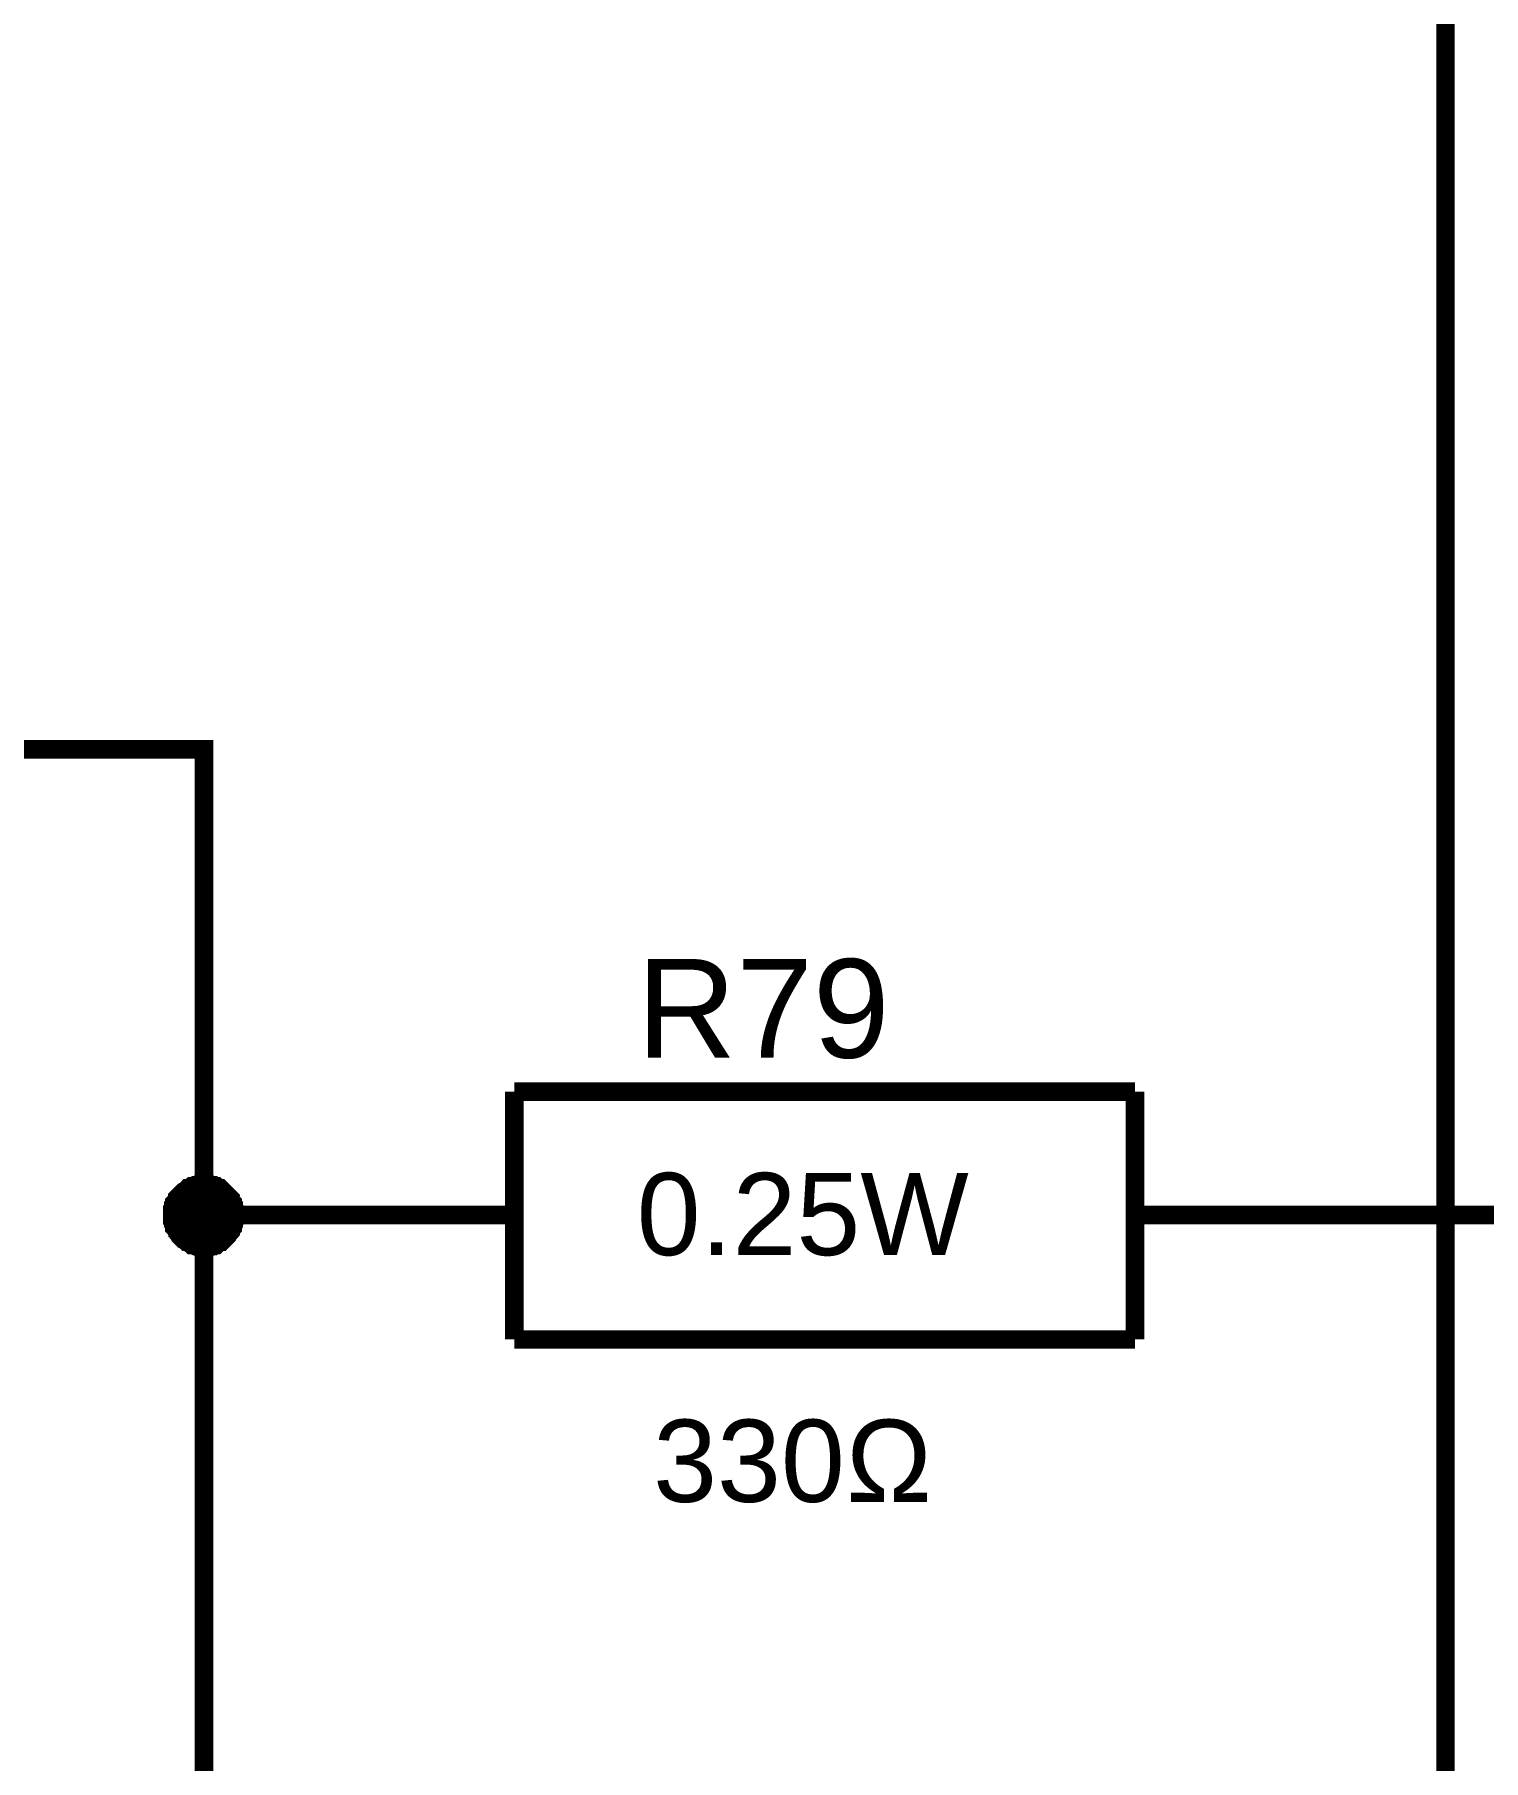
# Model space of a CAD drawing. Header units: millimetres. Extents: x -2024 to 917, y -725 to 13.
# Drawn here: x 406.88 to 430.22, y -280.07 to -252.27 of the extents above; entities that cross this region are included whole.
import ezdxf

# ---------------------------------------------------------------- set-up
doc = ezdxf.new("R2010")
doc.units = ezdxf.units.MM
doc.layers.add('Sheet', color=255, linetype='Continuous')
doc.styles.get("Standard").update_dxf_attribs({"font": 'arial.ttf'})

msp = doc.modelspace()

# ---------------------------------------------------------------- linework, layer by layer
at = {"layer": 'Sheet'}
for points, const_width in [([(429.607, -241.294), (429.607, -281.284), (429.607, -283.784)], 0.3), ([(402.115, -263.781), (409.613, -263.781), (409.613, -271.283)], 0.3), ([(414.612, -269.295), (414.612, -273.286)], 0.3), ([(414.612, -269.295), (424.608, -269.295)], 0.3), ([(424.608, -269.295), (424.608, -273.286)], 0.3), ([(409.1, -271.283), (409.1, -271.249), (409.1, -271.233), (409.1, -271.2), (409.117, -271.183), (409.117, -271.15), (409.117, -271.133), (409.133, -271.117), (409.133, -271.084), (409.15, -271.067), (409.166, -271.051), (409.183, -271.018), (409.183, -271.001), (409.199, -270.984), (409.216, -270.968), (409.232, -270.951), (409.249, -270.935), (409.266, -270.918), (409.282, -270.902), (409.315, -270.885), (409.332, -270.869), (409.348, -270.852), (409.365, -270.852), (409.398, -270.835), (409.415, -270.819), (409.431, -270.819), (409.464, -270.802), (409.481, -270.802), (409.514, -270.802), (409.53, -270.786), (409.563, -270.786), (409.58, -270.786), (409.613, -270.786)], 0.3), ([(409.1, -271.283), (409.1, -271.249), (409.1, -271.233), (409.1, -271.2), (409.117, -271.183), (409.117, -271.15), (409.117, -271.133), (409.133, -271.117), (409.133, -271.084), (409.15, -271.067), (409.166, -271.051), (409.183, -271.018), (409.183, -271.001), (409.199, -270.984), (409.216, -270.968), (409.232, -270.951), (409.249, -270.935), (409.266, -270.918), (409.282, -270.902), (409.315, -270.885), (409.332, -270.869), (409.348, -270.852), (409.365, -270.852), (409.398, -270.835), (409.415, -270.819), (409.431, -270.819), (409.464, -270.802), (409.481, -270.802), (409.514, -270.802), (409.53, -270.786), (409.563, -270.786), (409.58, -270.786), (409.613, -270.786)], 0.3), ([(409.1, -271.283), (409.1, -271.249), (409.1, -271.233), (409.1, -271.2), (409.117, -271.183), (409.117, -271.15), (409.117, -271.133), (409.133, -271.117), (409.133, -271.084), (409.15, -271.067), (409.166, -271.051), (409.183, -271.018), (409.183, -271.001), (409.199, -270.984), (409.216, -270.968), (409.232, -270.951), (409.249, -270.935), (409.266, -270.918), (409.282, -270.902), (409.315, -270.885), (409.332, -270.869), (409.348, -270.852), (409.365, -270.852), (409.398, -270.835), (409.415, -270.819), (409.431, -270.819), (409.464, -270.802), (409.481, -270.802), (409.514, -270.802), (409.53, -270.786), (409.563, -270.786), (409.58, -270.786), (409.613, -270.786)], 0.3), ([(409.1, -271.283), (409.1, -271.249), (409.1, -271.233), (409.1, -271.2), (409.117, -271.183), (409.117, -271.15), (409.117, -271.133), (409.133, -271.117), (409.133, -271.084), (409.15, -271.067), (409.166, -271.051), (409.183, -271.018), (409.183, -271.001), (409.199, -270.984), (409.216, -270.968), (409.232, -270.951), (409.249, -270.935), (409.266, -270.918), (409.282, -270.902), (409.315, -270.885), (409.332, -270.869), (409.348, -270.852), (409.365, -270.852), (409.398, -270.835), (409.415, -270.819), (409.431, -270.819), (409.464, -270.802), (409.481, -270.802), (409.514, -270.802), (409.53, -270.786), (409.563, -270.786), (409.58, -270.786), (409.613, -270.786)], 0.3), ([(409.613, -270.786), (409.613, -270.786)], 0.3), ([(409.613, -270.786), (409.646, -270.786), (409.663, -270.786), (409.696, -270.786), (409.712, -270.802), (409.746, -270.802), (409.762, -270.802), (409.779, -270.819), (409.812, -270.819), (409.828, -270.835), (409.845, -270.852), (409.878, -270.852), (409.895, -270.869), (409.911, -270.885), (409.928, -270.902), (409.944, -270.918), (409.961, -270.935), (409.977, -270.951), (409.994, -270.968), (410.01, -270.984), (410.027, -271.001), (410.043, -271.018), (410.043, -271.051), (410.06, -271.067), (410.077, -271.084), (410.077, -271.117), (410.093, -271.133), (410.093, -271.15), (410.093, -271.183), (410.11, -271.2), (410.11, -271.233), (410.11, -271.249), (410.11, -271.283)], 0.3), ([(409.613, -270.786), (409.613, -270.786)], 0.3), ([(409.613, -270.786), (409.646, -270.786), (409.663, -270.786), (409.696, -270.786), (409.712, -270.802), (409.746, -270.802), (409.762, -270.802), (409.779, -270.819), (409.812, -270.819), (409.828, -270.835), (409.845, -270.852), (409.878, -270.852), (409.895, -270.869), (409.911, -270.885), (409.928, -270.902), (409.944, -270.918), (409.961, -270.935), (409.977, -270.951), (409.994, -270.968), (410.01, -270.984), (410.027, -271.001), (410.043, -271.018), (410.043, -271.051), (410.06, -271.067), (410.077, -271.084), (410.077, -271.117), (410.093, -271.133), (410.093, -271.15), (410.093, -271.183), (410.11, -271.2), (410.11, -271.233), (410.11, -271.249), (410.11, -271.283)], 0.3), ([(409.613, -270.786), (409.613, -270.786)], 0.3), ([(409.613, -270.786), (409.646, -270.786), (409.663, -270.786), (409.696, -270.786), (409.712, -270.802), (409.746, -270.802), (409.762, -270.802), (409.779, -270.819), (409.812, -270.819), (409.828, -270.835), (409.845, -270.852), (409.878, -270.852), (409.895, -270.869), (409.911, -270.885), (409.928, -270.902), (409.944, -270.918), (409.961, -270.935), (409.977, -270.951), (409.994, -270.968), (410.01, -270.984), (410.027, -271.001), (410.043, -271.018), (410.043, -271.051), (410.06, -271.067), (410.077, -271.084), (410.077, -271.117), (410.093, -271.133), (410.093, -271.15), (410.093, -271.183), (410.11, -271.2), (410.11, -271.233), (410.11, -271.249), (410.11, -271.283)], 0.3), ([(409.613, -270.786), (409.613, -270.786)], 0.3), ([(409.613, -270.786), (409.646, -270.786), (409.663, -270.786), (409.696, -270.786), (409.712, -270.802), (409.746, -270.802), (409.762, -270.802), (409.779, -270.819), (409.812, -270.819), (409.828, -270.835), (409.845, -270.852), (409.878, -270.852), (409.895, -270.869), (409.911, -270.885), (409.928, -270.902), (409.944, -270.918), (409.961, -270.935), (409.977, -270.951), (409.994, -270.968), (410.01, -270.984), (410.027, -271.001), (410.043, -271.018), (410.043, -271.051), (410.06, -271.067), (410.077, -271.084), (410.077, -271.117), (410.093, -271.133), (410.093, -271.15), (410.093, -271.183), (410.11, -271.2), (410.11, -271.233), (410.11, -271.249), (410.11, -271.283)], 0.3), ([(409.1, -271.283), (409.1, -271.249), (409.1, -271.233), (409.1, -271.2), (409.117, -271.183), (409.117, -271.15), (409.117, -271.133), (409.133, -271.117), (409.133, -271.084), (409.15, -271.067), (409.166, -271.051), (409.183, -271.018), (409.183, -271.001), (409.199, -270.984), (409.216, -270.968), (409.232, -270.951), (409.249, -270.935), (409.266, -270.918), (409.282, -270.902), (409.315, -270.885), (409.332, -270.869), (409.348, -270.852), (409.365, -270.852), (409.398, -270.835), (409.415, -270.819), (409.431, -270.819), (409.464, -270.802), (409.481, -270.802), (409.514, -270.802), (409.53, -270.786), (409.563, -270.786), (409.58, -270.786), (409.613, -270.786)], 0.0991), ([(409.1, -271.283), (409.1, -271.249), (409.1, -271.233), (409.1, -271.2), (409.117, -271.183), (409.117, -271.15), (409.117, -271.133), (409.133, -271.117), (409.133, -271.084), (409.15, -271.067), (409.166, -271.051), (409.183, -271.018), (409.183, -271.001), (409.199, -270.984), (409.216, -270.968), (409.232, -270.951), (409.249, -270.935), (409.266, -270.918), (409.282, -270.902), (409.315, -270.885), (409.332, -270.869), (409.348, -270.852), (409.365, -270.852), (409.398, -270.835), (409.415, -270.819), (409.431, -270.819), (409.464, -270.802), (409.481, -270.802), (409.514, -270.802), (409.53, -270.786), (409.563, -270.786), (409.58, -270.786), (409.613, -270.786)], 0.0991), ([(409.1, -271.283), (409.1, -271.249), (409.1, -271.233), (409.1, -271.2), (409.117, -271.183), (409.117, -271.15), (409.117, -271.133), (409.133, -271.117), (409.133, -271.084), (409.15, -271.067), (409.166, -271.051), (409.183, -271.018), (409.183, -271.001), (409.199, -270.984), (409.216, -270.968), (409.232, -270.951), (409.249, -270.935), (409.266, -270.918), (409.282, -270.902), (409.315, -270.885), (409.332, -270.869), (409.348, -270.852), (409.365, -270.852), (409.398, -270.835), (409.415, -270.819), (409.431, -270.819), (409.464, -270.802), (409.481, -270.802), (409.514, -270.802), (409.53, -270.786), (409.563, -270.786), (409.58, -270.786), (409.613, -270.786)], 0.0991), ([(409.1, -271.283), (409.1, -271.249), (409.1, -271.233), (409.1, -271.2), (409.117, -271.183), (409.117, -271.15), (409.117, -271.133), (409.133, -271.117), (409.133, -271.084), (409.15, -271.067), (409.166, -271.051), (409.183, -271.018), (409.183, -271.001), (409.199, -270.984), (409.216, -270.968), (409.232, -270.951), (409.249, -270.935), (409.266, -270.918), (409.282, -270.902), (409.315, -270.885), (409.332, -270.869), (409.348, -270.852), (409.365, -270.852), (409.398, -270.835), (409.415, -270.819), (409.431, -270.819), (409.464, -270.802), (409.481, -270.802), (409.514, -270.802), (409.53, -270.786), (409.563, -270.786), (409.58, -270.786), (409.613, -270.786)], 0.0991), ([(409.613, -270.786), (409.613, -270.786)], 0.0991), ([(409.613, -270.786), (409.646, -270.786), (409.663, -270.786), (409.696, -270.786), (409.712, -270.802), (409.746, -270.802), (409.762, -270.802), (409.779, -270.819), (409.812, -270.819), (409.828, -270.835), (409.845, -270.852), (409.878, -270.852), (409.895, -270.869), (409.911, -270.885), (409.928, -270.902), (409.944, -270.918), (409.961, -270.935), (409.977, -270.951), (409.994, -270.968), (410.01, -270.984), (410.027, -271.001), (410.043, -271.018), (410.043, -271.051), (410.06, -271.067), (410.077, -271.084), (410.077, -271.117), (410.093, -271.133), (410.093, -271.15), (410.093, -271.183), (410.11, -271.2), (410.11, -271.233), (410.11, -271.249), (410.11, -271.283)], 0.0991), ([(409.613, -270.786), (409.613, -270.786)], 0.0991), ([(409.613, -270.786), (409.646, -270.786), (409.663, -270.786), (409.696, -270.786), (409.712, -270.802), (409.746, -270.802), (409.762, -270.802), (409.779, -270.819), (409.812, -270.819), (409.828, -270.835), (409.845, -270.852), (409.878, -270.852), (409.895, -270.869), (409.911, -270.885), (409.928, -270.902), (409.944, -270.918), (409.961, -270.935), (409.977, -270.951), (409.994, -270.968), (410.01, -270.984), (410.027, -271.001), (410.043, -271.018), (410.043, -271.051), (410.06, -271.067), (410.077, -271.084), (410.077, -271.117), (410.093, -271.133), (410.093, -271.15), (410.093, -271.183), (410.11, -271.2), (410.11, -271.233), (410.11, -271.249), (410.11, -271.283)], 0.0991), ([(409.613, -270.786), (409.613, -270.786)], 0.0991), ([(409.613, -270.786), (409.646, -270.786), (409.663, -270.786), (409.696, -270.786), (409.712, -270.802), (409.746, -270.802), (409.762, -270.802), (409.779, -270.819), (409.812, -270.819), (409.828, -270.835), (409.845, -270.852), (409.878, -270.852), (409.895, -270.869), (409.911, -270.885), (409.928, -270.902), (409.944, -270.918), (409.961, -270.935), (409.977, -270.951), (409.994, -270.968), (410.01, -270.984), (410.027, -271.001), (410.043, -271.018), (410.043, -271.051), (410.06, -271.067), (410.077, -271.084), (410.077, -271.117), (410.093, -271.133), (410.093, -271.15), (410.093, -271.183), (410.11, -271.2), (410.11, -271.233), (410.11, -271.249), (410.11, -271.283)], 0.0991), ([(409.613, -270.786), (409.613, -270.786)], 0.0991), ([(409.613, -270.786), (409.646, -270.786), (409.663, -270.786), (409.696, -270.786), (409.712, -270.802), (409.746, -270.802), (409.762, -270.802), (409.779, -270.819), (409.812, -270.819), (409.828, -270.835), (409.845, -270.852), (409.878, -270.852), (409.895, -270.869), (409.911, -270.885), (409.928, -270.902), (409.944, -270.918), (409.961, -270.935), (409.977, -270.951), (409.994, -270.968), (410.01, -270.984), (410.027, -271.001), (410.043, -271.018), (410.043, -271.051), (410.06, -271.067), (410.077, -271.084), (410.077, -271.117), (410.093, -271.133), (410.093, -271.15), (410.093, -271.183), (410.11, -271.2), (410.11, -271.233), (410.11, -271.249), (410.11, -271.283)], 0.0991), ([(409.613, -271.796), (409.58, -271.796), (409.563, -271.796), (409.53, -271.796), (409.514, -271.779), (409.481, -271.779), (409.464, -271.779), (409.431, -271.763), (409.415, -271.763), (409.398, -271.746), (409.365, -271.73), (409.348, -271.713), (409.332, -271.713), (409.315, -271.696), (409.282, -271.68), (409.266, -271.663), (409.249, -271.647), (409.232, -271.63), (409.216, -271.614), (409.199, -271.581), (409.183, -271.564), (409.183, -271.547), (409.166, -271.531), (409.15, -271.498), (409.133, -271.481), (409.133, -271.465), (409.117, -271.432), (409.117, -271.415), (409.117, -271.382), (409.1, -271.365), (409.1, -271.332), (409.1, -271.316), (409.1, -271.283)], 0.3), ([(409.1, -271.283), (409.1, -271.283)], 0.3), ([(409.613, -271.796), (409.58, -271.796), (409.563, -271.796), (409.53, -271.796), (409.514, -271.779), (409.481, -271.779), (409.464, -271.779), (409.431, -271.763), (409.415, -271.763), (409.398, -271.746), (409.365, -271.73), (409.348, -271.713), (409.332, -271.713), (409.315, -271.696), (409.282, -271.68), (409.266, -271.663), (409.249, -271.647), (409.232, -271.63), (409.216, -271.614), (409.199, -271.581), (409.183, -271.564), (409.183, -271.547), (409.166, -271.531), (409.15, -271.498), (409.133, -271.481), (409.133, -271.465), (409.117, -271.432), (409.117, -271.415), (409.117, -271.382), (409.1, -271.365), (409.1, -271.332), (409.1, -271.316), (409.1, -271.283)], 0.3), ([(409.1, -271.283), (409.1, -271.283)], 0.3), ([(409.613, -271.796), (409.58, -271.796), (409.563, -271.796), (409.53, -271.796), (409.514, -271.779), (409.481, -271.779), (409.464, -271.779), (409.431, -271.763), (409.415, -271.763), (409.398, -271.746), (409.365, -271.73), (409.348, -271.713), (409.332, -271.713), (409.315, -271.696), (409.282, -271.68), (409.266, -271.663), (409.249, -271.647), (409.232, -271.63), (409.216, -271.614), (409.199, -271.581), (409.183, -271.564), (409.183, -271.547), (409.166, -271.531), (409.15, -271.498), (409.133, -271.481), (409.133, -271.465), (409.117, -271.432), (409.117, -271.415), (409.117, -271.382), (409.1, -271.365), (409.1, -271.332), (409.1, -271.316), (409.1, -271.283)], 0.3), ([(409.1, -271.283), (409.1, -271.283)], 0.3), ([(409.613, -271.796), (409.58, -271.796), (409.563, -271.796), (409.53, -271.796), (409.514, -271.779), (409.481, -271.779), (409.464, -271.779), (409.431, -271.763), (409.415, -271.763), (409.398, -271.746), (409.365, -271.73), (409.348, -271.713), (409.332, -271.713), (409.315, -271.696), (409.282, -271.68), (409.266, -271.663), (409.249, -271.647), (409.232, -271.63), (409.216, -271.614), (409.199, -271.581), (409.183, -271.564), (409.183, -271.547), (409.166, -271.531), (409.15, -271.498), (409.133, -271.481), (409.133, -271.465), (409.117, -271.432), (409.117, -271.415), (409.117, -271.382), (409.1, -271.365), (409.1, -271.332), (409.1, -271.316), (409.1, -271.283)], 0.3), ([(409.1, -271.283), (409.1, -271.283)], 0.3), ([(409.613, -271.796), (409.58, -271.796), (409.563, -271.796), (409.53, -271.796), (409.514, -271.779), (409.481, -271.779), (409.464, -271.779), (409.431, -271.763), (409.415, -271.763), (409.398, -271.746), (409.365, -271.73), (409.348, -271.713), (409.332, -271.713), (409.315, -271.696), (409.282, -271.68), (409.266, -271.663), (409.249, -271.647), (409.232, -271.63), (409.216, -271.614), (409.199, -271.581), (409.183, -271.564), (409.183, -271.547), (409.166, -271.531), (409.15, -271.498), (409.133, -271.481), (409.133, -271.465), (409.117, -271.432), (409.117, -271.415), (409.117, -271.382), (409.1, -271.365), (409.1, -271.332), (409.1, -271.316), (409.1, -271.283)], 0.0991), ([(409.1, -271.283), (409.1, -271.283)], 0.0991), ([(409.613, -271.796), (409.58, -271.796), (409.563, -271.796), (409.53, -271.796), (409.514, -271.779), (409.481, -271.779), (409.464, -271.779), (409.431, -271.763), (409.415, -271.763), (409.398, -271.746), (409.365, -271.73), (409.348, -271.713), (409.332, -271.713), (409.315, -271.696), (409.282, -271.68), (409.266, -271.663), (409.249, -271.647), (409.232, -271.63), (409.216, -271.614), (409.199, -271.581), (409.183, -271.564), (409.183, -271.547), (409.166, -271.531), (409.15, -271.498), (409.133, -271.481), (409.133, -271.465), (409.117, -271.432), (409.117, -271.415), (409.117, -271.382), (409.1, -271.365), (409.1, -271.332), (409.1, -271.316), (409.1, -271.283)], 0.0991), ([(409.1, -271.283), (409.1, -271.283)], 0.0991), ([(409.613, -271.796), (409.58, -271.796), (409.563, -271.796), (409.53, -271.796), (409.514, -271.779), (409.481, -271.779), (409.464, -271.779), (409.431, -271.763), (409.415, -271.763), (409.398, -271.746), (409.365, -271.73), (409.348, -271.713), (409.332, -271.713), (409.315, -271.696), (409.282, -271.68), (409.266, -271.663), (409.249, -271.647), (409.232, -271.63), (409.216, -271.614), (409.199, -271.581), (409.183, -271.564), (409.183, -271.547), (409.166, -271.531), (409.15, -271.498), (409.133, -271.481), (409.133, -271.465), (409.117, -271.432), (409.117, -271.415), (409.117, -271.382), (409.1, -271.365), (409.1, -271.332), (409.1, -271.316), (409.1, -271.283)], 0.0991), ([(409.1, -271.283), (409.1, -271.283)], 0.0991), ([(409.613, -271.796), (409.58, -271.796), (409.563, -271.796), (409.53, -271.796), (409.514, -271.779), (409.481, -271.779), (409.464, -271.779), (409.431, -271.763), (409.415, -271.763), (409.398, -271.746), (409.365, -271.73), (409.348, -271.713), (409.332, -271.713), (409.315, -271.696), (409.282, -271.68), (409.266, -271.663), (409.249, -271.647), (409.232, -271.63), (409.216, -271.614), (409.199, -271.581), (409.183, -271.564), (409.183, -271.547), (409.166, -271.531), (409.15, -271.498), (409.133, -271.481), (409.133, -271.465), (409.117, -271.432), (409.117, -271.415), (409.117, -271.382), (409.1, -271.365), (409.1, -271.332), (409.1, -271.316), (409.1, -271.283)], 0.0991), ([(409.1, -271.283), (409.1, -271.283)], 0.0991), ([(422.109, -286.285), (409.613, -286.285), (409.613, -271.283), (412.112, -271.283)], 0.3), ([(410.11, -271.283), (410.11, -271.316), (410.11, -271.332), (410.11, -271.365), (410.093, -271.382), (410.093, -271.415), (410.093, -271.432), (410.077, -271.465), (410.077, -271.481), (410.06, -271.498), (410.043, -271.531), (410.043, -271.547), (410.027, -271.564), (410.01, -271.581), (409.994, -271.614), (409.977, -271.63), (409.961, -271.647), (409.944, -271.663), (409.928, -271.68), (409.911, -271.696), (409.895, -271.713), (409.878, -271.713), (409.845, -271.73), (409.828, -271.746), (409.812, -271.763), (409.779, -271.763), (409.762, -271.779), (409.746, -271.779), (409.712, -271.779), (409.696, -271.796), (409.663, -271.796), (409.646, -271.796), (409.613, -271.796)], 0.3), ([(410.11, -271.283), (410.11, -271.316), (410.11, -271.332), (410.11, -271.365), (410.093, -271.382), (410.093, -271.415), (410.093, -271.432), (410.077, -271.465), (410.077, -271.481), (410.06, -271.498), (410.043, -271.531), (410.043, -271.547), (410.027, -271.564), (410.01, -271.581), (409.994, -271.614), (409.977, -271.63), (409.961, -271.647), (409.944, -271.663), (409.928, -271.68), (409.911, -271.696), (409.895, -271.713), (409.878, -271.713), (409.845, -271.73), (409.828, -271.746), (409.812, -271.763), (409.779, -271.763), (409.762, -271.779), (409.746, -271.779), (409.712, -271.779), (409.696, -271.796), (409.663, -271.796), (409.646, -271.796), (409.613, -271.796)], 0.3), ([(410.11, -271.283), (410.11, -271.316), (410.11, -271.332), (410.11, -271.365), (410.093, -271.382), (410.093, -271.415), (410.093, -271.432), (410.077, -271.465), (410.077, -271.481), (410.06, -271.498), (410.043, -271.531), (410.043, -271.547), (410.027, -271.564), (410.01, -271.581), (409.994, -271.614), (409.977, -271.63), (409.961, -271.647), (409.944, -271.663), (409.928, -271.68), (409.911, -271.696), (409.895, -271.713), (409.878, -271.713), (409.845, -271.73), (409.828, -271.746), (409.812, -271.763), (409.779, -271.763), (409.762, -271.779), (409.746, -271.779), (409.712, -271.779), (409.696, -271.796), (409.663, -271.796), (409.646, -271.796), (409.613, -271.796)], 0.3), ([(410.11, -271.283), (410.11, -271.316), (410.11, -271.332), (410.11, -271.365), (410.093, -271.382), (410.093, -271.415), (410.093, -271.432), (410.077, -271.465), (410.077, -271.481), (410.06, -271.498), (410.043, -271.531), (410.043, -271.547), (410.027, -271.564), (410.01, -271.581), (409.994, -271.614), (409.977, -271.63), (409.961, -271.647), (409.944, -271.663), (409.928, -271.68), (409.911, -271.696), (409.895, -271.713), (409.878, -271.713), (409.845, -271.73), (409.828, -271.746), (409.812, -271.763), (409.779, -271.763), (409.762, -271.779), (409.746, -271.779), (409.712, -271.779), (409.696, -271.796), (409.663, -271.796), (409.646, -271.796), (409.613, -271.796)], 0.3), ([(410.11, -271.283), (410.11, -271.316), (410.11, -271.332), (410.11, -271.365), (410.093, -271.382), (410.093, -271.415), (410.093, -271.432), (410.077, -271.465), (410.077, -271.481), (410.06, -271.498), (410.043, -271.531), (410.043, -271.547), (410.027, -271.564), (410.01, -271.581), (409.994, -271.614), (409.977, -271.63), (409.961, -271.647), (409.944, -271.663), (409.928, -271.68), (409.911, -271.696), (409.895, -271.713), (409.878, -271.713), (409.845, -271.73), (409.828, -271.746), (409.812, -271.763), (409.779, -271.763), (409.762, -271.779), (409.746, -271.779), (409.712, -271.779), (409.696, -271.796), (409.663, -271.796), (409.646, -271.796), (409.613, -271.796)], 0.0991), ([(410.11, -271.283), (410.11, -271.316), (410.11, -271.332), (410.11, -271.365), (410.093, -271.382), (410.093, -271.415), (410.093, -271.432), (410.077, -271.465), (410.077, -271.481), (410.06, -271.498), (410.043, -271.531), (410.043, -271.547), (410.027, -271.564), (410.01, -271.581), (409.994, -271.614), (409.977, -271.63), (409.961, -271.647), (409.944, -271.663), (409.928, -271.68), (409.911, -271.696), (409.895, -271.713), (409.878, -271.713), (409.845, -271.73), (409.828, -271.746), (409.812, -271.763), (409.779, -271.763), (409.762, -271.779), (409.746, -271.779), (409.712, -271.779), (409.696, -271.796), (409.663, -271.796), (409.646, -271.796), (409.613, -271.796)], 0.0991), ([(410.11, -271.283), (410.11, -271.316), (410.11, -271.332), (410.11, -271.365), (410.093, -271.382), (410.093, -271.415), (410.093, -271.432), (410.077, -271.465), (410.077, -271.481), (410.06, -271.498), (410.043, -271.531), (410.043, -271.547), (410.027, -271.564), (410.01, -271.581), (409.994, -271.614), (409.977, -271.63), (409.961, -271.647), (409.944, -271.663), (409.928, -271.68), (409.911, -271.696), (409.895, -271.713), (409.878, -271.713), (409.845, -271.73), (409.828, -271.746), (409.812, -271.763), (409.779, -271.763), (409.762, -271.779), (409.746, -271.779), (409.712, -271.779), (409.696, -271.796), (409.663, -271.796), (409.646, -271.796), (409.613, -271.796)], 0.0991), ([(410.11, -271.283), (410.11, -271.316), (410.11, -271.332), (410.11, -271.365), (410.093, -271.382), (410.093, -271.415), (410.093, -271.432), (410.077, -271.465), (410.077, -271.481), (410.06, -271.498), (410.043, -271.531), (410.043, -271.547), (410.027, -271.564), (410.01, -271.581), (409.994, -271.614), (409.977, -271.63), (409.961, -271.647), (409.944, -271.663), (409.928, -271.68), (409.911, -271.696), (409.895, -271.713), (409.878, -271.713), (409.845, -271.73), (409.828, -271.746), (409.812, -271.763), (409.779, -271.763), (409.762, -271.779), (409.746, -271.779), (409.712, -271.779), (409.696, -271.796), (409.663, -271.796), (409.646, -271.796), (409.613, -271.796)], 0.0991), ([(410.11, -271.283), (410.11, -271.283), (410.11, -271.283), (410.11, -271.283), (410.11, -271.283), (410.11, -271.283), (410.11, -271.283), (410.11, -271.283), (410.11, -271.283), (410.11, -271.283), (410.11, -271.283), (410.11, -271.283), (410.11, -271.283), (410.11, -271.283), (410.11, -271.283), (410.11, -271.283), (410.11, -271.283), (410.11, -271.283), (410.11, -271.283), (410.11, -271.283), (410.11, -271.283), (410.11, -271.283), (410.11, -271.283), (410.11, -271.283), (410.11, -271.283), (410.11, -271.283), (410.11, -271.283), (410.11, -271.283), (410.11, -271.283), (410.11, -271.283), (410.11, -271.283), (410.11, -271.283), (410.11, -271.283)], 0.3), ([(410.11, -271.283), (410.11, -271.283)], 0.3), ([(410.11, -271.283), (410.11, -271.283), (410.11, -271.283), (410.11, -271.283), (410.11, -271.283), (410.11, -271.283), (410.11, -271.283), (410.11, -271.283), (410.11, -271.283), (410.11, -271.283), (410.11, -271.283), (410.11, -271.283), (410.11, -271.283), (410.11, -271.283), (410.11, -271.283), (410.11, -271.283), (410.11, -271.283), (410.11, -271.283), (410.11, -271.283), (410.11, -271.283), (410.11, -271.283), (410.11, -271.283), (410.11, -271.283), (410.11, -271.283), (410.11, -271.283), (410.11, -271.283), (410.11, -271.283), (410.11, -271.283), (410.11, -271.283), (410.11, -271.283), (410.11, -271.283), (410.11, -271.283), (410.11, -271.283)], 0.3), ([(410.11, -271.283), (410.11, -271.283)], 0.3), ([(410.11, -271.283), (410.11, -271.283), (410.11, -271.283), (410.11, -271.283), (410.11, -271.283), (410.11, -271.283), (410.11, -271.283), (410.11, -271.283), (410.11, -271.283), (410.11, -271.283), (410.11, -271.283), (410.11, -271.283), (410.11, -271.283), (410.11, -271.283), (410.11, -271.283), (410.11, -271.283), (410.11, -271.283), (410.11, -271.283), (410.11, -271.283), (410.11, -271.283), (410.11, -271.283), (410.11, -271.283), (410.11, -271.283), (410.11, -271.283), (410.11, -271.283), (410.11, -271.283), (410.11, -271.283), (410.11, -271.283), (410.11, -271.283), (410.11, -271.283), (410.11, -271.283), (410.11, -271.283), (410.11, -271.283)], 0.3), ([(410.11, -271.283), (410.11, -271.283)], 0.3), ([(410.11, -271.283), (410.11, -271.283), (410.11, -271.283), (410.11, -271.283), (410.11, -271.283), (410.11, -271.283), (410.11, -271.283), (410.11, -271.283), (410.11, -271.283), (410.11, -271.283), (410.11, -271.283), (410.11, -271.283), (410.11, -271.283), (410.11, -271.283), (410.11, -271.283), (410.11, -271.283), (410.11, -271.283), (410.11, -271.283), (410.11, -271.283), (410.11, -271.283), (410.11, -271.283), (410.11, -271.283), (410.11, -271.283), (410.11, -271.283), (410.11, -271.283), (410.11, -271.283), (410.11, -271.283), (410.11, -271.283), (410.11, -271.283), (410.11, -271.283), (410.11, -271.283), (410.11, -271.283), (410.11, -271.283)], 0.3), ([(410.11, -271.283), (410.11, -271.283)], 0.3), ([(410.11, -271.283), (410.11, -271.283), (410.11, -271.283), (410.11, -271.283), (410.11, -271.283), (410.11, -271.283), (410.11, -271.283), (410.11, -271.283), (410.11, -271.283), (410.11, -271.283), (410.11, -271.283), (410.11, -271.283), (410.11, -271.283), (410.11, -271.283), (410.11, -271.283), (410.11, -271.283), (410.11, -271.283), (410.11, -271.283), (410.11, -271.283), (410.11, -271.283), (410.11, -271.283), (410.11, -271.283), (410.11, -271.283), (410.11, -271.283), (410.11, -271.283), (410.11, -271.283), (410.11, -271.283), (410.11, -271.283), (410.11, -271.283), (410.11, -271.283), (410.11, -271.283), (410.11, -271.283), (410.11, -271.283)], 0.0991), ([(410.11, -271.283), (410.11, -271.283)], 0.0991), ([(410.11, -271.283), (410.11, -271.283), (410.11, -271.283), (410.11, -271.283), (410.11, -271.283), (410.11, -271.283), (410.11, -271.283), (410.11, -271.283), (410.11, -271.283), (410.11, -271.283), (410.11, -271.283), (410.11, -271.283), (410.11, -271.283), (410.11, -271.283), (410.11, -271.283), (410.11, -271.283), (410.11, -271.283), (410.11, -271.283), (410.11, -271.283), (410.11, -271.283), (410.11, -271.283), (410.11, -271.283), (410.11, -271.283), (410.11, -271.283), (410.11, -271.283), (410.11, -271.283), (410.11, -271.283), (410.11, -271.283), (410.11, -271.283), (410.11, -271.283), (410.11, -271.283), (410.11, -271.283), (410.11, -271.283)], 0.0991), ([(410.11, -271.283), (410.11, -271.283)], 0.0991), ([(410.11, -271.283), (410.11, -271.283), (410.11, -271.283), (410.11, -271.283), (410.11, -271.283), (410.11, -271.283), (410.11, -271.283), (410.11, -271.283), (410.11, -271.283), (410.11, -271.283), (410.11, -271.283), (410.11, -271.283), (410.11, -271.283), (410.11, -271.283), (410.11, -271.283), (410.11, -271.283), (410.11, -271.283), (410.11, -271.283), (410.11, -271.283), (410.11, -271.283), (410.11, -271.283), (410.11, -271.283), (410.11, -271.283), (410.11, -271.283), (410.11, -271.283), (410.11, -271.283), (410.11, -271.283), (410.11, -271.283), (410.11, -271.283), (410.11, -271.283), (410.11, -271.283), (410.11, -271.283), (410.11, -271.283)], 0.0991), ([(410.11, -271.283), (410.11, -271.283)], 0.0991), ([(410.11, -271.283), (410.11, -271.283), (410.11, -271.283), (410.11, -271.283), (410.11, -271.283), (410.11, -271.283), (410.11, -271.283), (410.11, -271.283), (410.11, -271.283), (410.11, -271.283), (410.11, -271.283), (410.11, -271.283), (410.11, -271.283), (410.11, -271.283), (410.11, -271.283), (410.11, -271.283), (410.11, -271.283), (410.11, -271.283), (410.11, -271.283), (410.11, -271.283), (410.11, -271.283), (410.11, -271.283), (410.11, -271.283), (410.11, -271.283), (410.11, -271.283), (410.11, -271.283), (410.11, -271.283), (410.11, -271.283), (410.11, -271.283), (410.11, -271.283), (410.11, -271.283), (410.11, -271.283), (410.11, -271.283)], 0.0991), ([(410.11, -271.283), (410.11, -271.283)], 0.0991), ([(414.612, -271.283), (412.112, -271.283)], 0.3), ([(424.608, -271.283), (427.108, -271.283)], 0.3), ([(427.108, -271.283), (432.089, -271.283)], 0.3), ([(414.612, -273.286), (424.608, -273.286)], 0.3)]:
    msp.add_lwpolyline(points, dxfattribs=dict(at, const_width=const_width))
at = {"layer": 'Sheet', "const_width": 0.508}
msp.add_lwpolyline([(409.335, -271.282, 1), (409.843, -271.282, 1)], format="xyb", close=True, dxfattribs=at)

# ---------------------------------------------------------------- texts
at = {"layer": 'Sheet'}
for s, height, p in [('R79', 1.5897, (416.581, -268.749)), ('0.25W', 1.3247, (416.581, -271.928)), ('330Ω', 1.3247, (416.846, -275.902))]:
    msp.add_text(s, height=height, dxfattribs=at).set_placement(p)

doc.saveas('drawing.dxf')
